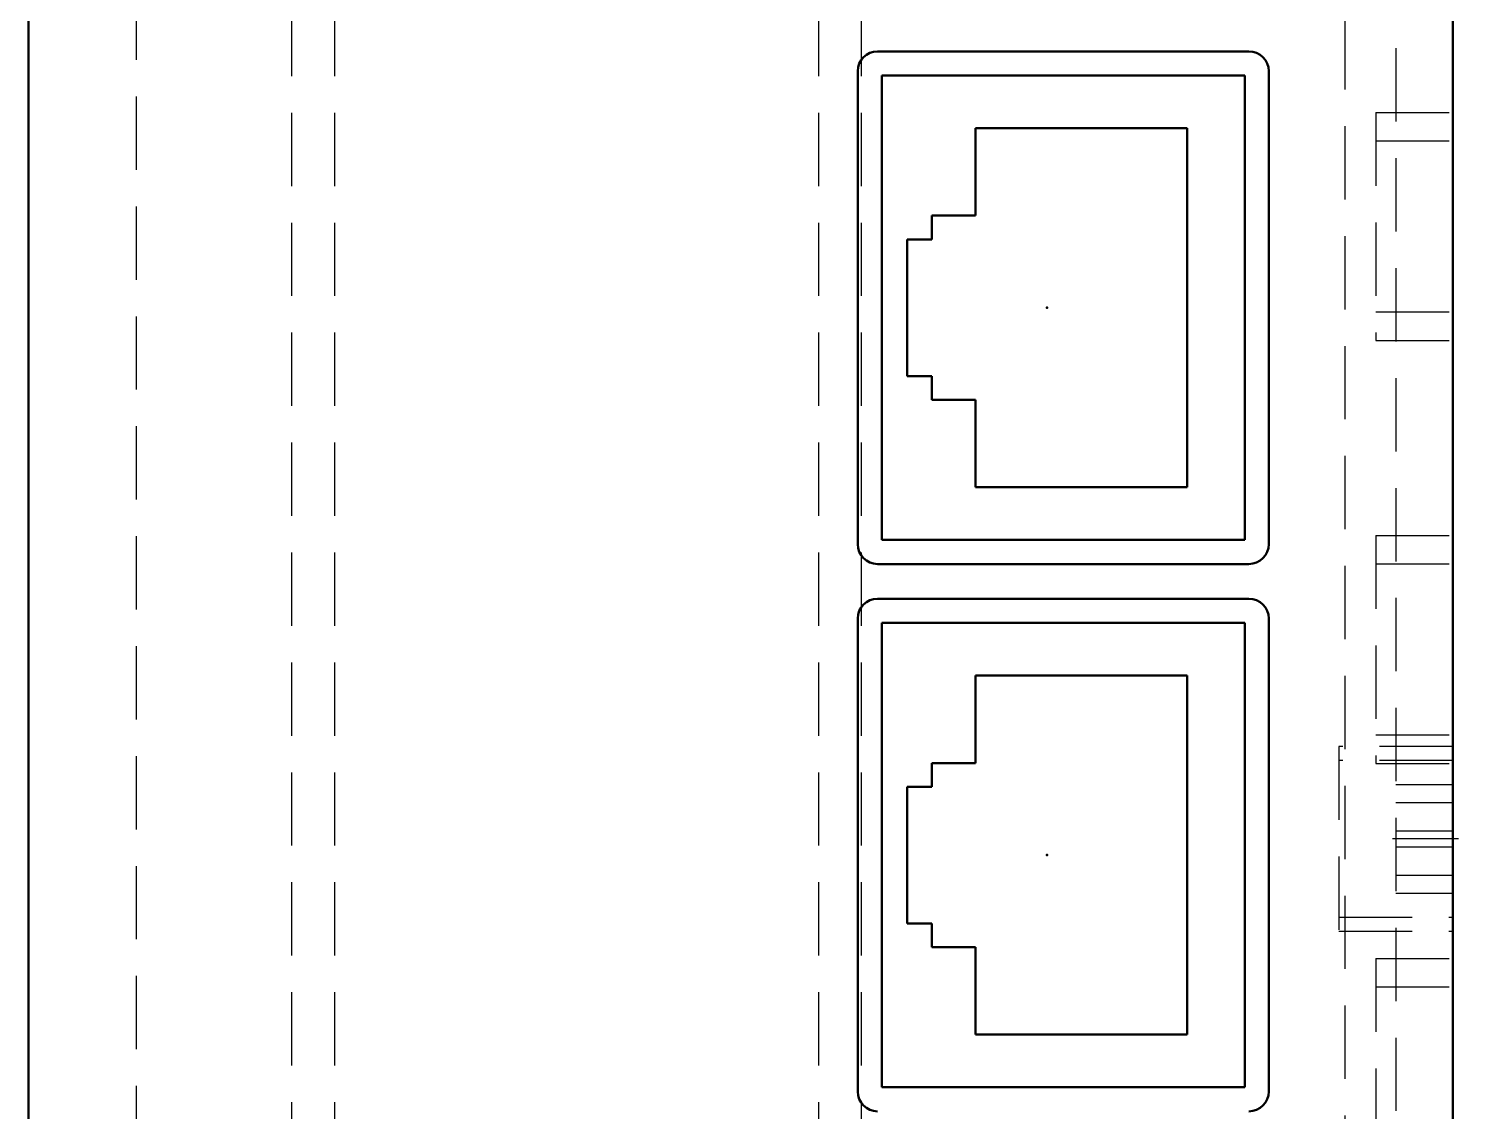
# Model space of a CAD drawing. Extents: x -891 to 6596, y -1 to 298.
# Drawn here: x -298.42 to -288.67, y 84.46 to 91.84 of the extents above; entities that cross this region are included whole.
import ezdxf

# ---------------------------------------------------------------- set-up
doc = ezdxf.new("R2010")
doc.units = 0
doc.header["$MEASUREMENT"] = 0
doc.linetypes.add('Center', pattern=[1.5, 0.45, -0.5, 0.05, -0.5])
doc.linetypes.add('DASHED', pattern=[0.75, 0.5, -0.25])
for name, color, linetype, lineweight in [('2d ConnectionPoints', 7, 'Continuous', 50), ('AM_0', 7, 'Continuous', 50), ('AM_7', 7, 'Center', 25), ('AM_9', 6, 'DASHED', 25)]:
    doc.layers.add(name, color=color, linetype=linetype, lineweight=lineweight)

msp = doc.modelspace()

# ---------------------------------------------------------------- linework, layer by layer
at = {"layer": '2d ConnectionPoints'}
for p in [(-291.4743, 89.9395), (-291.4743, 86.2053)]:
    msp.add_point(p, dxfattribs=at)
at = {"layer": 'AM_0'}
for p, q in [((-298.4236, 101.0461), (-298.4236, 65.1728)), ((-288.7071, 101.0461), (-288.7071, 65.1728)), ((-292.6308, 91.6885), (-290.0979, 91.6885)), ((-292.7669, 88.3266), (-292.7669, 91.5525)), ((-292.6025, 91.5241), (-290.1263, 91.5241)), ((-292.6025, 88.355), (-292.6025, 91.5241)), ((-290.1263, 91.5241), (-290.1263, 88.355)), ((-289.9619, 91.5525), (-289.9619, 88.3266)), ((-291.9633, 90.5674), (-291.9633, 91.1638)), ((-291.9633, 91.1638), (-290.52, 91.1638)), ((-290.52, 91.1638), (-290.52, 88.7152)), ((-292.2606, 90.4059), (-292.2606, 90.5674)), ((-292.2606, 90.5674), (-291.9633, 90.5674)), ((-292.4285, 89.4731), (-292.4285, 90.4059)), ((-292.4285, 90.4059), (-292.2606, 90.4059)), ((-292.2606, 89.4731), (-292.4285, 89.4731)), ((-292.2606, 89.3116), (-292.2606, 89.4731)), ((-291.9633, 89.3116), (-292.2606, 89.3116)), ((-291.9633, 88.7152), (-291.9633, 89.3116)), ((-290.52, 88.7152), (-291.9633, 88.7152)), ((-290.1263, 88.355), (-292.6025, 88.355)), ((-290.0979, 88.1906), (-292.6308, 88.1906)), ((-292.6308, 87.9542), (-290.0979, 87.9542)), ((-292.7669, 84.5923), (-292.7669, 87.8182)), ((-289.9619, 87.8182), (-289.9619, 84.5923)), ((-292.6025, 87.7898), (-290.1263, 87.7898)), ((-292.6025, 84.6207), (-292.6025, 87.7898)), ((-290.1263, 87.7898), (-290.1263, 84.6207)), ((-291.9633, 86.8332), (-291.9633, 87.4296)), ((-291.9633, 87.4296), (-290.52, 87.4296)), ((-290.52, 87.4296), (-290.52, 84.981)), ((-292.2606, 86.8332), (-291.9633, 86.8332)), ((-292.2606, 86.6717), (-292.2606, 86.8332)), ((-292.4285, 85.7389), (-292.4285, 86.6717)), ((-292.4285, 86.6717), (-292.2606, 86.6717)), ((-292.2606, 85.7389), (-292.4285, 85.7389)), ((-292.2606, 85.5774), (-292.2606, 85.7389)), ((-291.9633, 85.5774), (-292.2606, 85.5774)), ((-291.9633, 84.981), (-291.9633, 85.5774)), ((-290.52, 84.981), (-291.9633, 84.981)), ((-290.1263, 84.6207), (-292.6025, 84.6207))]:
    msp.add_line(p, q, dxfattribs=at)
for centre, start, end in [((-292.6308, 91.5525), 90, 180), ((-290.0979, 91.5525), 0, 90), ((-292.6308, 88.3266), 180, 270), ((-290.0979, 88.3266), 270, 0), ((-292.6308, 87.8182), 90, 180), ((-290.0979, 87.8182), 0, 90), ((-292.6308, 84.5923), 180, 270), ((-290.0979, 84.5923), 270, 0)]:
    msp.add_arc(centre, 0.136, start, end, dxfattribs=at)
at = {"layer": 'AM_7'}
msp.add_line((-288.6683, 86.3159), (-289.5233, 86.3159), dxfattribs=at)
at = {"layer": 'AM_9'}
for p, q in [((-289.0958, 100.7091), (-289.0958, 65.1728)), ((-296.6265, 79.5195), (-296.6265, 97.0092)), ((-296.335, 79.5195), (-296.335, 97.0092)), ((-293.0314, 79.5195), (-293.0314, 97.0092)), ((-292.7399, 79.5195), (-292.7399, 97.0092)), ((-297.6871, 81.1305), (-297.6871, 94.928)), ((-289.4436, 94.928), (-289.4436, 81.1305)), ((-289.2318, 91.2713), (-289.2318, 89.7166)), ((-289.2318, 91.2713), (-288.7071, 91.2713)), ((-289.2318, 91.0769), (-288.7071, 91.0769)), ((-289.2318, 89.911), (-288.7071, 89.911)), ((-289.2318, 89.7166), (-288.7071, 89.7166)), ((-289.2318, 88.3855), (-289.2318, 86.8308)), ((-289.2318, 88.3855), (-288.7071, 88.3855)), ((-289.2318, 88.1911), (-288.7071, 88.1911)), ((-289.2318, 87.0252), (-288.7071, 87.0252)), ((-288.7071, 86.9455), (-289.4844, 86.9455)), ((-289.4844, 86.9455), (-289.4844, 85.6862)), ((-288.7071, 86.8503), (-289.4844, 86.8503)), ((-289.2318, 86.8308), (-288.7071, 86.8308)), ((-289.0958, 86.6867), (-288.7071, 86.6867)), ((-289.0958, 86.5645), (-288.7071, 86.5645)), ((-289.0958, 86.3702), (-288.7071, 86.3702)), ((-289.0958, 86.2615), (-288.7071, 86.2615)), ((-289.0958, 86.0672), (-288.7071, 86.0672)), ((-289.0958, 85.945), (-288.7071, 85.945)), ((-289.4844, 85.7814), (-288.7071, 85.7814)), ((-289.4844, 85.6862), (-288.7071, 85.6862)), ((-289.2318, 85.4997), (-289.2318, 83.945)), ((-289.2318, 85.4997), (-288.7071, 85.4997)), ((-289.2318, 85.3053), (-288.7071, 85.3053))]:
    msp.add_line(p, q, dxfattribs=at)

doc.saveas('drawing.dxf')
